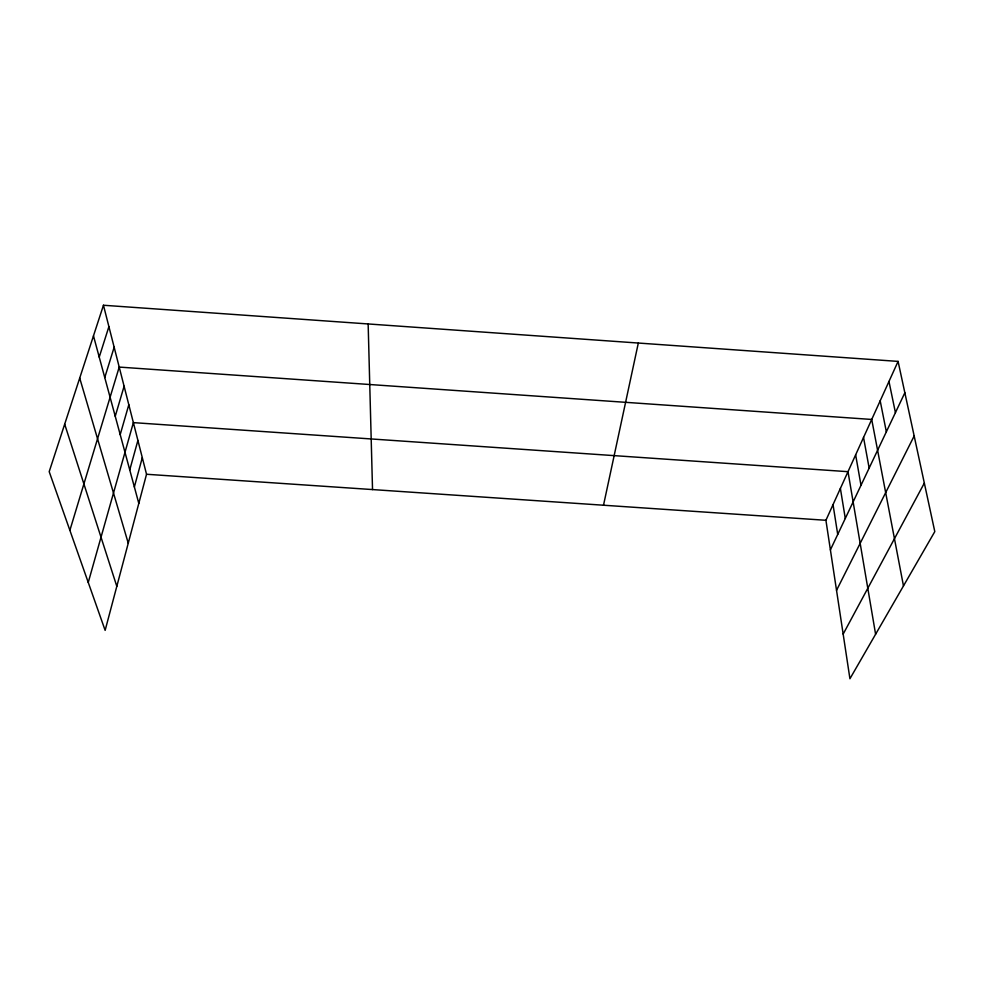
<?xml version="1.0" encoding="UTF-8"?>
<svg xmlns="http://www.w3.org/2000/svg" width="984" height="984" viewBox="0 0 984 984"><rect width="100%" height="100%" fill="white"/><g stroke="black" fill="none" stroke-linecap="round" stroke-linejoin="round"><path stroke-width="1.48" d="M603.512 505.222L638.321 343.047M103.455 305.249L146.53 474.263L105.14 630.363L49.2 471.668L103.455 305.249L898.084 361.399L934.8 531.606L849.93 678.751L825.92 520.29L898.084 361.399M134.365 486.945L142.299 457.634M129.753 469.934L137.908 440.426M88.252 582.442L133.369 422.628L847.999 471.68L875.6 634.237M120.196 434.608L128.818 404.744M115.239 416.269L124.095 386.245M69.876 530.339L119.212 367.081L871.713 419.455L903.472 585.923M104.759 377.561L114.156 347.217M99.224 357.106L108.904 326.627M830.398 549.871L904.849 392.764M836.535 590.338L914.173 435.961M843.165 634.102L924.333 483.095M146.53 474.263L825.92 520.29M64.686 424.178L116.813 586.341M79.716 378.09L128.252 543.217M93.48 335.876L138.805 503.377M888.97 381.46L895.428 412.64M880.188 400.796L886.35 431.804M863.534 437.462L869.155 468.089M855.637 454.866L861 485.296M840.385 488.433L845.293 518.445M833.03 504.62L837.716 534.423M368.151 323.957L372.53 489.577"/></g></svg>
